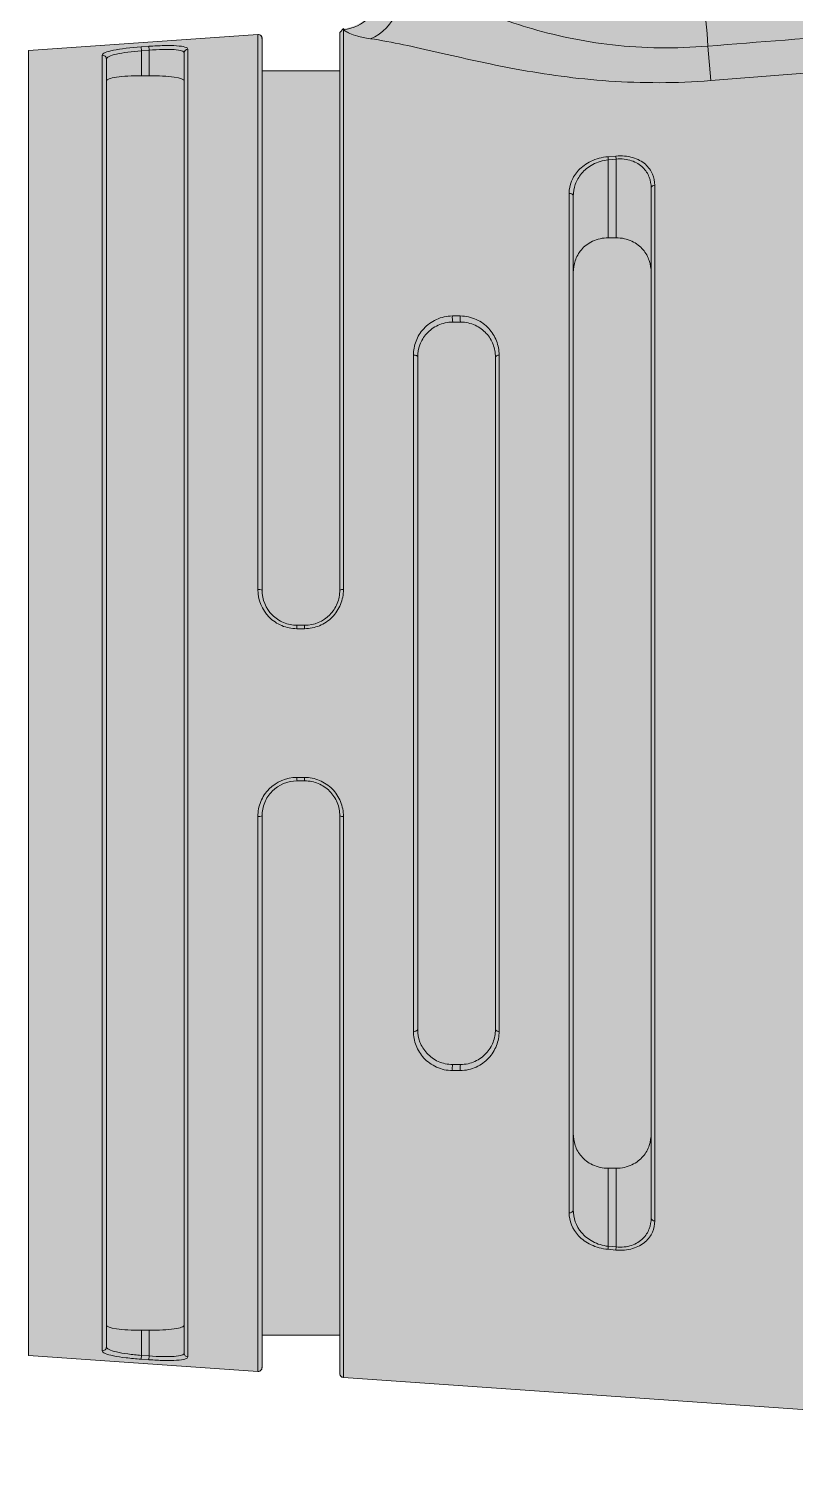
# Model space of a CAD drawing. Header units: millimetres. Extents: x 11482 to 13134, y 681 to 1782.
# Drawn here: x 12837.84 to 12842.23, y 1179.16 to 1187.33 of the extents above; entities that cross this region are included whole.
import ezdxf

# ---------------------------------------------------------------- set-up
doc = ezdxf.new("R2010")
doc.units = ezdxf.units.MM
doc.layers.add('di', color=7, linetype='Continuous')
doc.layers.add('xian', color=250, linetype='Continuous')

# ---------------------------------------------------------------- blocks, each defined once
blk = doc.blocks.new('1-2')
at = {"layer": 'di', "lineweight": 0, "true_color": 0xffffff}
h = blk.add_hatch(color=7, dxfattribs=at)
h.dxf.hatch_style = 1
h.paths.add_polyline_path([(2995.795, 1630.523), (2995.725, 1630.532), (2995.646, 1630.553), (2995.581, 1630.58), (2995.531, 1630.607), (2995.483, 1630.64), (2995.454, 1630.663), (2995.424, 1630.691), (2995.389, 1630.729), (2995.359, 1630.767), (2995.329, 1630.811), (2995.304, 1630.861), (2993.477, 1634.784), (2993.452, 1634.824), (2993.437, 1634.844), (2993.423, 1634.859), (2993.41, 1634.872), (2993.4, 1634.882), (2993.379, 1634.898), (2993.351, 1634.915), (2993.337, 1634.923), (2993.316, 1634.932), (2993.302, 1634.937), (2993.28, 1634.943), (2993.258, 1634.948), (2993.239, 1634.95), (2993.22, 1634.951), (2993.21, 1634.951), (2990.998, 1634.951), (2991.009, 1634.951), (2990.973, 1634.956), (2990.938, 1634.965), (2990.9, 1634.981), (2990.867, 1635), (2990.839, 1635.021), (2990.812, 1635.047), (2990.786, 1635.079), (2990.772, 1635.105), (2990.62, 1635.385), (2990.604, 1635.411), (2990.597, 1635.421), (2990.591, 1635.429), (2990.585, 1635.435), (2990.577, 1635.445), (2990.566, 1635.456), (2990.556, 1635.466), (2990.545, 1635.475), (2990.536, 1635.481), (2990.523, 1635.49), (2990.513, 1635.497), (2990.493, 1635.508), (2990.485, 1635.512), (2990.469, 1635.518), (2990.46, 1635.522), (2990.447, 1635.526), (2990.438, 1635.528), (2990.426, 1635.531), (2990.417, 1635.533), (2990.404, 1635.535), (2990.394, 1635.537), (2990.377, 1635.538), (2990.362, 1635.538), (2983.24, 1635.538), (2983.232, 1635.538), (2983.218, 1635.538), (2983.204, 1635.536), (2983.189, 1635.534), (2983.17, 1635.53), (2983.155, 1635.526), (2983.143, 1635.522), (2983.128, 1635.516), (2983.111, 1635.508), (2983.097, 1635.501), (2983.083, 1635.492), (2983.07, 1635.483), (2983.053, 1635.47), (2983.039, 1635.458), (2983.024, 1635.443), (2983.013, 1635.43), (2983.004, 1635.418), (2982.988, 1635.395), (2982.985, 1635.39), (2982.975, 1635.373), (2982.951, 1635.342), (2982.924, 1635.316), (2982.894, 1635.293), (2982.86, 1635.274), (2982.824, 1635.259), (2982.789, 1635.25), (2982.753, 1635.245), (2982.732, 1635.245), (2976.428, 1635.245), (2976.411, 1635.244), (2976.407, 1635.244), (2976.401, 1635.244), (2976.395, 1635.243), (2976.389, 1635.242), (2976.383, 1635.241), (2976.376, 1635.24), (2976.367, 1635.238), (2976.359, 1635.237), (2976.352, 1635.235), (2976.346, 1635.233), (2976.338, 1635.231), (2976.331, 1635.228), (2976.323, 1635.225), (2976.317, 1635.223), (2976.312, 1635.221), (2976.306, 1635.218), (2976.299, 1635.215), (2976.294, 1635.212), (2976.288, 1635.209), (2976.282, 1635.205), (2975.47, 1634.736), (2975.463, 1634.732), (2975.455, 1634.727), (2975.445, 1634.72), (2975.436, 1634.714), (2975.428, 1634.707), (2975.421, 1634.701), (2975.41, 1634.691), (2975.398, 1634.679), (2975.385, 1634.663), (2975.371, 1634.643), (2975.173, 1634.3), (2975.162, 1634.282), (2975.153, 1634.266), (2975.143, 1634.249), (2975.132, 1634.23), (2975.122, 1634.213), (2975.11, 1634.192), (2975.095, 1634.166), (2975.082, 1634.144), (2975.063, 1634.11), (2975.037, 1634.071), (2975.011, 1634.039), (2974.982, 1634.005), (2974.948, 1633.971), (2974.916, 1633.942), (2974.88, 1633.913), (2974.844, 1633.889), (2974.808, 1633.867), (2974.773, 1633.849), (2974.736, 1633.832), (2974.698, 1633.817), (2974.657, 1633.804), (2974.616, 1633.794), (2974.577, 1633.786), (2974.539, 1633.781), (2974.496, 1633.778), (2974.463, 1633.777), (2959.549, 1633.777), (2959.497, 1633.781), (2959.454, 1633.787), (2959.409, 1633.796), (2959.389, 1633.801), (2959.363, 1633.809), (2959.321, 1633.824), (2959.278, 1633.842), (2959.226, 1633.867), (2959.204, 1633.881), (2959.179, 1633.897), (2959.146, 1633.921), (2959.112, 1633.948), (2959.081, 1633.976), (2959.053, 1634.005), (2959.023, 1634.039), (2958.993, 1634.079), (2958.972, 1634.112), (2958.807, 1634.396), (2958.727, 1634.535), (2958.715, 1634.555), (2958.702, 1634.578), (2958.693, 1634.594), (2958.683, 1634.612), (2958.672, 1634.63), (2958.666, 1634.64), (2958.66, 1634.649), (2958.653, 1634.659), (2958.647, 1634.666), (2958.639, 1634.676), (2958.631, 1634.684), (2958.624, 1634.692), (2958.615, 1634.7), (2958.603, 1634.71), (2958.592, 1634.719), (2958.583, 1634.725), (2958.565, 1634.736), (2957.753, 1635.205), (2957.75, 1635.208), (2957.745, 1635.21), (2957.74, 1635.213), (2957.734, 1635.216), (2957.73, 1635.218), (2957.726, 1635.22), (2957.72, 1635.222), (2957.715, 1635.224), (2957.709, 1635.226), (2957.702, 1635.229), (2957.695, 1635.231), (2957.689, 1635.233), (2957.685, 1635.234), (2957.679, 1635.236), (2957.673, 1635.237), (2957.666, 1635.239), (2957.658, 1635.24), (2957.648, 1635.242), (2957.64, 1635.243), (2957.633, 1635.244), (2957.625, 1635.244), (2957.616, 1635.245), (2957.607, 1635.245), (2951.296, 1635.244), (2951.26, 1635.248), (2951.225, 1635.255), (2951.19, 1635.267), (2951.156, 1635.284), (2951.123, 1635.306), (2951.094, 1635.332), (2951.072, 1635.356), (2951.052, 1635.386), (2951.041, 1635.404), (2951.032, 1635.417), (2951.024, 1635.428), (2951.011, 1635.443), (2950.999, 1635.456), (2950.986, 1635.467), (2950.975, 1635.476), (2950.965, 1635.484), (2950.952, 1635.492), (2950.941, 1635.499), (2950.927, 1635.507), (2950.916, 1635.512), (2950.907, 1635.516), (2950.895, 1635.521), (2950.883, 1635.525), (2950.873, 1635.528), (2950.856, 1635.532), (2950.845, 1635.534), (2950.835, 1635.536), (2950.822, 1635.537), (2950.808, 1635.538), (2950.795, 1635.538), (2943.673, 1635.538), (2943.664, 1635.538), (2943.66, 1635.538), (2943.655, 1635.538), (2943.651, 1635.538), (2943.647, 1635.537), (2943.642, 1635.537), (2943.638, 1635.536), (2943.634, 1635.536), (2943.629, 1635.535), (2943.625, 1635.534), (2943.621, 1635.534), (2943.617, 1635.533), (2943.612, 1635.532), (2943.608, 1635.531), (2943.604, 1635.53), (2943.6, 1635.529), (2943.597, 1635.528), (2943.593, 1635.527), (2943.59, 1635.526), (2943.585, 1635.525), (2943.581, 1635.524), (2943.575, 1635.522), (2943.571, 1635.52), (2943.566, 1635.518), (2943.561, 1635.516), (2943.558, 1635.515), (2943.555, 1635.514), (2943.552, 1635.512), (2943.549, 1635.511), (2943.546, 1635.51), (2943.543, 1635.508), (2943.54, 1635.506), (2943.536, 1635.505), (2943.533, 1635.503), (2943.53, 1635.501), (2943.526, 1635.499), (2943.523, 1635.498), (2943.52, 1635.495), (2943.516, 1635.493), (2943.513, 1635.491), (2943.51, 1635.489), (2943.507, 1635.487), (2943.504, 1635.485), (2943.5, 1635.482), (2943.497, 1635.48), (2943.494, 1635.477), (2943.49, 1635.474), (2943.487, 1635.472), (2943.484, 1635.47), (2943.481, 1635.467), (2943.478, 1635.465), (2943.475, 1635.462), (2943.471, 1635.458), (2943.467, 1635.454), (2943.465, 1635.452), (2943.463, 1635.45), (2943.461, 1635.448), (2943.458, 1635.445), (2943.455, 1635.442), (2943.453, 1635.439), (2943.452, 1635.438), (2943.45, 1635.436), (2943.448, 1635.433), (2943.445, 1635.43), (2943.443, 1635.427), (2943.441, 1635.425), (2943.439, 1635.422), (2943.437, 1635.419), (2943.435, 1635.416), (2943.433, 1635.414), (2943.431, 1635.412), (2943.43, 1635.409), (2943.428, 1635.406), (2943.427, 1635.404), (2943.425, 1635.402), (2943.424, 1635.401), (2943.423, 1635.399), (2943.422, 1635.397), (2943.421, 1635.396), (2943.42, 1635.394), (2943.419, 1635.392), (2943.418, 1635.39), (2943.417, 1635.388), (2943.416, 1635.386), (2943.415, 1635.385), (2943.253, 1635.086), (2943.226, 1635.05), (2943.199, 1635.023), (2943.163, 1634.996), (2943.143, 1634.986), (2943.124, 1634.976), (2943.091, 1634.964), (2943.058, 1634.956), (2943.024, 1634.951), (2943.006, 1634.951), (2940.825, 1634.951), (2940.805, 1634.951), (2940.798, 1634.95), (2940.791, 1634.949), (2940.784, 1634.949), (2940.778, 1634.948), (2940.77, 1634.946), (2940.76, 1634.944), (2940.751, 1634.942), (2940.744, 1634.94), (2940.736, 1634.937), (2940.725, 1634.934), (2940.715, 1634.93), (2940.706, 1634.926), (2940.699, 1634.923), (2940.692, 1634.919), (2940.683, 1634.915), (2940.677, 1634.911), (2940.668, 1634.906), (2940.66, 1634.9), (2940.652, 1634.895), (2940.644, 1634.889), (2940.638, 1634.884), (2940.632, 1634.879), (2940.627, 1634.874), (2940.621, 1634.869), (2940.616, 1634.864), (2940.61, 1634.858), (2940.604, 1634.851), (2940.599, 1634.845), (2940.595, 1634.839), (2940.589, 1634.832), (2940.584, 1634.824), (2940.579, 1634.817), (2940.571, 1634.805), (2940.566, 1634.794), (2940.56, 1634.782), (2938.746, 1630.893), (2938.736, 1630.871), (2938.722, 1630.841), (2938.7, 1630.802), (2938.677, 1630.768), (2938.652, 1630.736), (2938.625, 1630.705), (2938.597, 1630.677), (2938.569, 1630.653), (2938.537, 1630.629), (2938.502, 1630.606), (2938.467, 1630.586), (2938.428, 1630.569), (2938.39, 1630.554), (2938.354, 1630.543), (2938.315, 1630.533), (2938.278, 1630.527), (2938.248, 1630.524), (2928.965, 1629.875), (2928.964, 1629.875), (2928.961, 1629.874), (2928.957, 1629.873), (2928.953, 1629.872), (2928.95, 1629.87), (2928.947, 1629.869), (2928.943, 1629.867), (2928.94, 1629.865), (2928.937, 1629.863), (2928.935, 1629.861), (2928.933, 1629.859), (2928.93, 1629.857), (2928.927, 1629.853), (2928.925, 1629.851), (2928.923, 1629.848), (2928.922, 1629.845), (2928.92, 1629.842), (2928.918, 1629.836), (2928.917, 1629.833), (2928.916, 1629.83), (2928.915, 1629.826), (2928.915, 1629.822), (2928.914, 1629.817), (2928.914, 1629.236), (2927.742, 1629.236), (2927.742, 1629.729), (2927.742, 1629.73), (2927.742, 1629.732), (2927.741, 1629.734), (2927.741, 1629.737), (2927.741, 1629.739), (2927.74, 1629.741), (2927.74, 1629.743), (2927.739, 1629.744), (2927.739, 1629.745), (2927.738, 1629.747), (2927.737, 1629.749), (2927.737, 1629.751), (2927.735, 1629.754), (2927.734, 1629.755), (2927.734, 1629.757), (2927.733, 1629.758), (2927.732, 1629.76), (2927.73, 1629.762), (2927.729, 1629.764), (2927.727, 1629.765), (2927.726, 1629.766), (2927.725, 1629.768), (2927.724, 1629.769), (2927.722, 1629.77), (2927.721, 1629.771), (2927.72, 1629.772), (2927.719, 1629.773), (2927.717, 1629.775), (2927.715, 1629.775), (2927.714, 1629.777), (2927.712, 1629.777), (2927.711, 1629.778), (2927.71, 1629.779), (2927.708, 1629.78), (2927.707, 1629.78), (2927.706, 1629.78), (2927.705, 1629.781), (2927.703, 1629.782), (2927.702, 1629.782), (2927.7, 1629.783), (2927.698, 1629.783), (2927.696, 1629.784), (2927.694, 1629.784), (2927.692, 1629.784), (2927.69, 1629.785), (2927.688, 1629.785), (2927.685, 1629.785), (2927.683, 1629.785), (2927.679, 1629.785), (2924.225, 1629.543), (2924.225, 1609.877), (2927.679, 1609.635), (2927.688, 1609.635), (2927.695, 1609.636), (2927.7, 1609.638), (2927.707, 1609.64), (2927.714, 1609.644), (2927.719, 1609.647), (2927.725, 1609.652), (2927.729, 1609.657), (2927.733, 1609.662), (2927.736, 1609.667), (2927.739, 1609.674), (2927.74, 1609.68), (2927.742, 1609.688), (2927.742, 1609.694), (2927.742, 1610.184), (2928.914, 1610.184), (2928.914, 1609.604), (2928.968, 1609.546), (2929.034, 1609.535), (2929.066, 1609.528), (2929.126, 1609.509), (2929.186, 1609.482), (2929.249, 1609.443), (2929.301, 1609.403), (2929.35, 1609.354), (2929.379, 1609.319), (2929.407, 1609.28), (2929.436, 1609.228), (2929.458, 1609.181), (2929.473, 1609.138), (2929.484, 1609.099), (2929.492, 1609.059), (2929.498, 1609.015), (2929.503, 1608.997), (2929.83, 1608.294), (2928.768, 1607.799), (2928.505, 1608.362), (2928.423, 1608.388), (2925.402, 1606.674), (2929.31, 1598.294), (2932.453, 1599.755), (2932.459, 1599.758), (2932.462, 1599.76), (2932.465, 1599.762), (2932.468, 1599.765), (2932.471, 1599.767), (2932.474, 1599.771), (2932.477, 1599.775), (2932.479, 1599.777), (2932.48, 1599.78), (2932.482, 1599.784), (2932.484, 1599.787), (2932.485, 1599.79), (2932.486, 1599.794), (2932.486, 1599.797), (2932.487, 1599.801), (2932.487, 1599.804), (2932.488, 1599.808), (2932.487, 1599.813), (2932.487, 1599.816), (2932.487, 1599.819), (2932.486, 1599.823), (2932.485, 1599.826), (2932.484, 1599.828), (2932.483, 1599.831), (2932.482, 1599.833), (2932.335, 1600.148), (2933.398, 1600.644), (2933.51, 1600.402), (2933.521, 1600.379), (2933.534, 1600.352), (2933.542, 1600.334), (2933.558, 1600.3), (2933.558, 1600.299), (2933.56, 1600.297), (2933.563, 1600.292), (2933.567, 1600.287), (2933.573, 1600.28), (2933.578, 1600.277), (2933.583, 1600.273), (2933.589, 1600.271), (2933.595, 1600.269), (2933.601, 1600.267), (2933.606, 1600.267), (2933.613, 1600.267), (2933.617, 1600.267), (2933.621, 1600.268), (2933.625, 1600.268), (2933.629, 1600.269), (2933.634, 1600.271), (2933.848, 1600.362), (2934.525, 1600.642), (2935.19, 1600.906), (2935.851, 1601.155), (2936.686, 1601.446), (2937.481, 1601.695), (2938.08, 1601.859), (2938.818, 1602.028), (2938.939, 1602.052), (2939.054, 1602.073), (2939.186, 1602.096), (2939.364, 1602.124), (2939.512, 1602.144), (2939.65, 1602.162), (2939.776, 1602.176), (2939.898, 1602.187), (2940.025, 1602.197), (2940.108, 1602.202), (2940.201, 1602.207), (2940.232, 1602.207), (2940.268, 1602.208), (2940.302, 1602.202), (2940.335, 1602.197), (2940.376, 1602.188), (2940.409, 1602.178), (2940.444, 1602.165), (2940.5, 1602.14), (2940.55, 1602.11), (2940.583, 1602.086), (2940.619, 1602.056), (2940.647, 1602.029), (2940.684, 1601.988), (2940.757, 1601.869), (2940.833, 1601.706), (2940.841, 1601.691), (2940.848, 1601.678), (2940.858, 1601.663), (2940.865, 1601.653), (2940.876, 1601.64), (2940.883, 1601.632), (2940.895, 1601.62), (2940.906, 1601.609), (2940.917, 1601.6), (2940.927, 1601.593), (2940.937, 1601.586), (2940.954, 1601.575), (2940.967, 1601.569), (2940.979, 1601.563), (2940.991, 1601.558), (2941.005, 1601.553), (2941.016, 1601.549), (2941.036, 1601.544), (2941.049, 1601.541), (2941.07, 1601.538), (2941.1, 1601.539), (2946.987, 1601.539), (2947.021, 1601.539), (2947.044, 1601.543), (2947.067, 1601.548), (2947.093, 1601.557), (2947.116, 1601.567), (2947.135, 1601.577), (2947.159, 1601.593), (2947.177, 1601.607), (2947.199, 1601.628), (2947.217, 1601.649), (2947.229, 1601.665), (2947.239, 1601.681), (2947.25, 1601.701), (2947.257, 1601.716), (2947.353, 1601.946), (2947.379, 1601.993), (2947.408, 1602.031), (2947.447, 1602.066), (2947.492, 1602.094), (2947.536, 1602.112), (2947.58, 1602.121), (2947.623, 1602.124), (2948.888, 1602.124), (2948.945, 1602.12), (2948.99, 1602.106), (2949.042, 1602.08), (2949.081, 1602.052), (2949.117, 1602.014), (2949.136, 1601.988), (2949.334, 1601.674), (2949.353, 1601.647), (2949.368, 1601.629), (2949.387, 1601.611), (2949.405, 1601.597), (2949.433, 1601.578), (2949.456, 1601.563), (2949.501, 1601.548), (2949.524, 1601.543), (2949.548, 1601.539), (2949.582, 1601.537), (2958.394, 1601.539), (2958.423, 1601.543), (2958.461, 1601.554), (2958.484, 1601.563), (2958.507, 1601.575), (2958.52, 1601.582), (2958.82, 1601.774), (2958.833, 1601.785), (2958.853, 1601.804), (2958.869, 1601.824), (2958.884, 1601.844), (2958.896, 1601.864), (2958.904, 1601.879), (2959.338, 1602.796), (2959.368, 1602.854), (2959.391, 1602.892), (2959.416, 1602.929), (2959.444, 1602.966), (2959.475, 1603.003), (2959.51, 1603.041), (2959.545, 1603.073), (2959.582, 1603.105), (2959.625, 1603.138), (2959.667, 1603.165), (2959.705, 1603.188), (2959.748, 1603.21), (2959.798, 1603.233), (2959.848, 1603.251), (2959.901, 1603.267), (2959.955, 1603.28), (2960, 1603.288), (2960.058, 1603.296), (2960.132, 1603.298), (2973.909, 1603.298), (2973.97, 1603.295), (2974.031, 1603.288), (2974.094, 1603.275), (2974.128, 1603.266), (2974.162, 1603.256), (2974.209, 1603.24), (2974.258, 1603.219), (2974.302, 1603.197), (2974.348, 1603.171), (2974.399, 1603.137), (2974.435, 1603.11), (2974.466, 1603.085), (2974.494, 1603.06), (2974.521, 1603.034), (2974.545, 1603.008), (2974.574, 1602.974), (2974.597, 1602.944), (2974.628, 1602.901), (2974.656, 1602.854), (2974.686, 1602.796), (2975.12, 1601.879), (2975.128, 1601.863), (2975.144, 1601.838), (2975.158, 1601.82), (2975.174, 1601.801), (2975.196, 1601.781), (2975.212, 1601.768), (2975.229, 1601.757), (2975.52, 1601.573), (2975.541, 1601.563), (2975.563, 1601.554), (2975.579, 1601.549), (2975.6, 1601.543), (2975.627, 1601.539), (2975.644, 1601.538), (2975.661, 1601.537), (2984.441, 1601.537), (2984.465, 1601.538), (2984.474, 1601.539), (2984.487, 1601.541), (2984.494, 1601.542), (2984.502, 1601.543), (2984.508, 1601.545), (2984.515, 1601.546), (2984.522, 1601.549), (2984.531, 1601.551), (2984.542, 1601.555), (2984.549, 1601.557), (2984.556, 1601.56), (2984.564, 1601.564), (2984.581, 1601.573), (2984.593, 1601.579), (2984.604, 1601.587), (2984.618, 1601.596), (2984.631, 1601.606), (2984.639, 1601.613), (2984.646, 1601.62), (2984.655, 1601.629), (2984.664, 1601.64), (2984.674, 1601.652), (2984.689, 1601.674), (2984.887, 1601.988), (2984.922, 1602.033), (2984.954, 1602.063), (2984.99, 1602.086), (2985.022, 1602.102), (2985.058, 1602.115), (2985.098, 1602.122), (2985.134, 1602.124), (2986.413, 1602.127), (2986.442, 1602.123), (2986.467, 1602.119), (2986.511, 1602.108), (2986.553, 1602.089), (2986.592, 1602.063), (2986.63, 1602.028), (2986.656, 1601.993), (2986.676, 1601.958), (2986.778, 1601.716), (2986.798, 1601.677), (2986.822, 1601.644), (2986.851, 1601.613), (2986.875, 1601.594), (2986.908, 1601.573), (2986.93, 1601.562), (2986.963, 1601.55), (2986.994, 1601.542), (2987.025, 1601.538), (2987.048, 1601.537), (2992.936, 1601.537), (2992.959, 1601.538), (2992.97, 1601.539), (2992.983, 1601.541), (2992.998, 1601.544), (2993.013, 1601.547), (2993.028, 1601.552), (2993.04, 1601.556), (2993.058, 1601.563), (2993.07, 1601.569), (2993.082, 1601.576), (2993.093, 1601.583), (2993.103, 1601.589), (2993.113, 1601.597), (2993.122, 1601.603), (2993.128, 1601.608), (2993.138, 1601.618), (2993.143, 1601.622), (2993.15, 1601.63), (2993.156, 1601.637), (2993.161, 1601.643), (2993.167, 1601.65), (2993.177, 1601.663), (2993.183, 1601.672), (2993.188, 1601.681), (2993.194, 1601.69), (2993.198, 1601.699), (2993.202, 1601.706), (2993.263, 1601.838), (2993.284, 1601.883), (2993.305, 1601.921), (2993.325, 1601.951), (2993.355, 1601.992), (2993.368, 1602.003), (2993.386, 1602.028), (2993.417, 1602.058), (2993.447, 1602.083), (2993.476, 1602.104), (2993.505, 1602.123), (2993.535, 1602.139), (2993.576, 1602.159), (2993.622, 1602.177), (2993.669, 1602.191), (2993.711, 1602.199), (2993.749, 1602.204), (2993.786, 1602.207), (2993.822, 1602.208), (2993.923, 1602.203), (2994.29, 1602.172), (2994.636, 1602.129), (2994.996, 1602.07), (2995.525, 1601.963), (2996.112, 1601.818), (2996.74, 1601.639), (2997.484, 1601.401), (2998.588, 1601.005), (2999.207, 1600.764), (3000.423, 1600.267), (3000.428, 1600.267), (3000.441, 1600.269), (3000.453, 1600.274), (3000.462, 1600.28), (3000.469, 1600.287), (3000.474, 1600.294), (3000.477, 1600.3), (3000.637, 1600.644), (3001.7, 1600.148), (3001.548, 1599.823), (3001.548, 1599.803), (3001.55, 1599.79), (3001.557, 1599.776), (3001.563, 1599.769), (3001.581, 1599.755), (3004.725, 1598.294), (3008.633, 1606.674), (3005.612, 1608.388), (3005.53, 1608.362), (3005.267, 1607.799), (3004.205, 1608.294), (3004.518, 1608.966), (3004.537, 1609.015), (3004.543, 1609.059), (3004.552, 1609.1), (3004.564, 1609.144), (3004.581, 1609.189), (3004.6, 1609.23), (3004.626, 1609.276), (3004.65, 1609.31), (3004.68, 1609.348), (3004.716, 1609.386), (3004.757, 1609.421), (3004.797, 1609.45), (3004.842, 1609.477), (3004.882, 1609.497), (3004.933, 1609.517), (3004.982, 1609.531), (3005.029, 1609.541), (3005.068, 1609.545), (3005.121, 1609.604), (3005.121, 1610.184), (3006.293, 1610.184), (3006.293, 1609.687), (3006.294, 1609.682), (3006.298, 1609.67), (3006.303, 1609.661), (3006.312, 1609.651), (3006.328, 1609.64), (3006.356, 1609.635), (3009.81, 1609.877), (3009.81, 1629.543), (3006.356, 1629.784), (3006.342, 1629.784), (3006.325, 1629.779), (3006.314, 1629.771), (3006.304, 1629.761), (3006.297, 1629.748), (3006.294, 1629.737), (3006.293, 1629.726), (3006.293, 1629.236), (3005.121, 1629.236), (3005.12, 1629.824), (3005.119, 1629.829), (3005.117, 1629.838), (3005.114, 1629.844), (3005.109, 1629.851), (3005.101, 1629.86), (3005.09, 1629.868), (3005.08, 1629.872), (3005.066, 1629.875)])
at = {"layer": 'di', "color": 18, "lineweight": 0, "true_color": 0x000000}
for p, q in [((2995.795, 1630.523), (3005.066, 1629.875)), ((3005.066, 1629.875), (3005.08, 1629.872)), ((3005.08, 1629.872), (3005.09, 1629.868)), ((3005.09, 1629.868), (3005.101, 1629.86)), ((3005.101, 1629.86), (3005.109, 1629.851)), ((3005.109, 1629.851), (3005.114, 1629.844)), ((3005.114, 1629.844), (3005.117, 1629.838)), ((3005.117, 1629.838), (3005.119, 1629.829)), ((3005.119, 1629.829), (3005.12, 1629.824)), ((3005.12, 1629.824), (3005.121, 1629.236)), ((3006.293, 1629.726), (3006.294, 1629.737)), ((3006.293, 1629.236), (3006.293, 1629.726)), ((3006.294, 1629.737), (3006.297, 1629.748)), ((3006.297, 1629.748), (3006.304, 1629.761)), ((3006.304, 1629.761), (3006.314, 1629.771)), ((3006.314, 1629.771), (3006.325, 1629.779)), ((3006.325, 1629.779), (3006.342, 1629.784)), ((3006.342, 1629.784), (3006.356, 1629.784)), ((3006.356, 1629.784), (3009.81, 1629.543)), ((3009.81, 1629.543), (3009.81, 1609.877)), ((3005.121, 1629.236), (3006.293, 1629.236)), ((3006.293, 1610.184), (3005.121, 1610.184)), ((3005.121, 1610.184), (3005.121, 1609.604)), ((3006.293, 1609.687), (3006.293, 1610.184)), ((3009.81, 1609.877), (3006.356, 1609.635)), ((3006.294, 1609.682), (3006.293, 1609.687)), ((3006.298, 1609.67), (3006.294, 1609.682)), ((3006.303, 1609.661), (3006.298, 1609.67)), ((3006.312, 1609.651), (3006.303, 1609.661)), ((3006.328, 1609.64), (3006.312, 1609.651)), ((3006.356, 1609.635), (3006.328, 1609.64)), ((3005.121, 1609.604), (3005.068, 1609.545))]:
    blk.add_line(p, q, dxfattribs=at)
at = {"layer": 'xian', "color": 18, "lineweight": 0, "true_color": 0x000000}
for p, q in [((3005.066, 1629.875), (2995.795, 1630.523)), ((3005.066, 1621.42), (3005.066, 1629.875)), ((3005.121, 1629.817), (3005.121, 1621.41)), ((3006.293, 1621.41), (3006.293, 1629.726)), ((3009.81, 1629.543), (3006.356, 1629.785)), ((3006.356, 1629.785), (3006.356, 1621.42)), ((3007.411, 1609.856), (3007.411, 1629.564)), ((3007.465, 1629.506), (3007.465, 1609.914)), ((3007.993, 1629.549), (3007.997, 1629.607)), ((3007.993, 1629.549), (3007.993, 1629.163)), ((3008.11, 1629.541), (3007.993, 1629.549)), ((3007.997, 1629.607), (3008.114, 1629.599)), ((3008.114, 1629.599), (3008.11, 1629.541)), ((3008.11, 1629.163), (3008.11, 1629.541)), ((3008.638, 1610.006), (3008.638, 1629.415)), ((3008.701, 1629.472), (3008.701, 1609.948)), ((3009.81, 1629.543), (3009.81, 1609.877)), ((3006.293, 1629.236), (3005.121, 1629.236)), ((3007.993, 1629.163), (3008.11, 1629.163)), ((3000.959, 1627.907), (3000.963, 1627.954)), ((3000.959, 1627.907), (3000.959, 1626.722)), ((3001.076, 1627.897), (3000.959, 1627.907)), ((3000.963, 1627.954), (3001.08, 1627.943)), ((3001.08, 1627.943), (3001.076, 1627.897)), ((3001.076, 1626.722), (3001.076, 1627.897)), ((3000.376, 1611.907), (3000.376, 1627.513)), ((3000.431, 1627.47), (3000.431, 1611.95)), ((3001.603, 1612.072), (3001.603, 1627.348)), ((3001.666, 1627.391), (3001.666, 1612.029)), ((3000.959, 1626.722), (3001.076, 1626.722)), ((3003.421, 1625.158), (3003.303, 1625.158)), ((3003.307, 1625.248), (3003.425, 1625.248)), ((3002.721, 1614.467), (3002.721, 1624.659)), ((3002.732, 1624.658), (3002.721, 1624.659)), ((3002.742, 1624.656), (3002.732, 1624.658)), ((3002.752, 1624.653), (3002.742, 1624.656)), ((3002.76, 1624.65), (3002.752, 1624.653)), ((3002.767, 1624.646), (3002.76, 1624.65)), ((3002.772, 1624.641), (3002.767, 1624.646)), ((3002.775, 1624.636), (3002.772, 1624.641)), ((3002.776, 1624.631), (3002.775, 1624.636)), ((3002.776, 1624.631), (3002.776, 1614.497)), ((3003.949, 1624.636), (3003.948, 1624.631)), ((3003.948, 1614.497), (3003.948, 1624.631)), ((3003.953, 1624.642), (3003.949, 1624.636)), ((3003.959, 1624.647), (3003.953, 1624.642)), ((3003.967, 1624.651), (3003.959, 1624.647)), ((3003.976, 1624.655), (3003.967, 1624.651)), ((3003.987, 1624.657), (3003.976, 1624.655)), ((3003.999, 1624.659), (3003.987, 1624.657)), ((3004.011, 1624.659), (3003.999, 1624.659)), ((3004.011, 1624.659), (3004.011, 1614.467)), ((3005.648, 1620.883), (3005.765, 1620.883)), ((3005.769, 1620.83), (3005.652, 1620.83)), ((3005.765, 1618.538), (3005.648, 1618.538)), ((3005.652, 1618.59), (3005.769, 1618.59)), ((3005.066, 1609.561), (3005.066, 1618)), ((3005.121, 1618.01), (3005.121, 1609.604)), ((3006.293, 1609.694), (3006.293, 1618.01)), ((3006.356, 1618), (3006.356, 1609.635)), ((3002.732, 1614.468), (3002.721, 1614.467)), ((3002.742, 1614.47), (3002.732, 1614.468)), ((3002.752, 1614.473), (3002.742, 1614.47)), ((3002.76, 1614.476), (3002.752, 1614.473)), ((3002.767, 1614.481), (3002.76, 1614.476)), ((3002.772, 1614.486), (3002.767, 1614.481)), ((3002.775, 1614.491), (3002.772, 1614.486)), ((3002.776, 1614.497), (3002.775, 1614.491)), ((3003.949, 1614.49), (3003.948, 1614.497)), ((3003.953, 1614.485), (3003.949, 1614.49)), ((3003.959, 1614.479), (3003.953, 1614.485)), ((3003.967, 1614.475), (3003.959, 1614.479)), ((3003.976, 1614.471), (3003.967, 1614.475)), ((3003.987, 1614.468), (3003.976, 1614.471)), ((3003.999, 1614.467), (3003.987, 1614.468)), ((3004.011, 1614.467), (3003.999, 1614.467)), ((3003.303, 1613.969), (3003.421, 1613.969)), ((3003.425, 1613.877), (3003.307, 1613.877)), ((3001.076, 1612.699), (3000.959, 1612.699)), ((3000.959, 1612.699), (3000.959, 1611.513)), ((3001.076, 1611.523), (3001.076, 1612.699)), ((3000.959, 1611.513), (3001.076, 1611.523)), ((3000.959, 1611.513), (3000.963, 1611.467)), ((3001.08, 1611.477), (3000.963, 1611.467)), ((3001.08, 1611.477), (3001.076, 1611.523)), ((2998.376, 1610.24), (2999.533, 1610.33)), ((2999.574, 1609.81), (2999.533, 1610.33)), ((3008.11, 1610.257), (3007.993, 1610.257)), ((3007.993, 1610.257), (3007.993, 1609.871)), ((3008.11, 1609.88), (3008.11, 1610.257)), ((2997.207, 1610.149), (2998.376, 1610.24)), ((3005.121, 1610.184), (3006.293, 1610.184)), ((3006.356, 1609.635), (3009.81, 1609.877)), ((3007.993, 1609.871), (3008.11, 1609.88)), ((3007.993, 1609.871), (3007.997, 1609.813)), ((3008.114, 1609.822), (3007.997, 1609.813)), ((3008.114, 1609.822), (3008.11, 1609.88))]:
    blk.add_line(p, q, dxfattribs=at)
for centre, radius, start, end in [((3005.062, 1629.817), 0.0586, 0, 86), ((3006.352, 1629.726), 0.0586, 86, 180), ((3007.407, 1629.506), 0.0581, 0.3887, 86.4596), ((3008.696, 1629.414), 0.0583, 85.6133, 179.5234), ((3000.38, 1627.462), 0.0516, 8.9047, 93.9508), ((3001.656, 1627.338), 0.0539, 79.6494, 169.4506), ((3003.005, 1625.217), 0.305, 348.885, 5.9179), ((3003.122, 1625.217), 0.305, 348.883, 5.9213), ((3005.079, 1621.333), 0.0875, 61.3176, 98.2322), ((3006.34, 1621.318), 0.103, 81.0287, 116.9583), ((3005.471, 1620.842), 0.182, 356.2094, 12.7576), ((3005.588, 1620.842), 0.182, 356.2094, 12.7585), ((3005.471, 1618.578), 0.182, 347.2424, 3.7906), ((3005.588, 1618.578), 0.182, 347.2415, 3.7906), ((3005.079, 1618.087), 0.0875, 261.7678, 298.6824), ((3006.34, 1618.102), 0.103, 243.0417, 278.9713), ((3003.006, 1613.91), 0.303, 353.8421, 11.2603), ((3003.123, 1613.91), 0.303, 353.838, 11.2629), ((3001.656, 1612.082), 0.0539, 190.5494, 280.3506), ((3000.38, 1611.958), 0.0516, 266.0492, 351.0953), ((3007.407, 1609.914), 0.0581, 273.5404, 359.6113), ((3008.696, 1610.006), 0.0583, 180.4766, 274.3867), ((3005.546, 1610.11), 5.979, 182.8809, 240.4287), ((3004.898, 1609.084), 0.659, 111.088, 214.0412), ((3006.352, 1609.694), 0.0586, 180, 274), ((3005.109, 1608.975), 0.587, 94.1911, 178.9523)]:
    blk.add_arc(centre, radius, start, end, dxfattribs=at)
for points, knots in [([(3007.411, 1629.564), (3007.411, 1629.577), (3007.426, 1629.588), (3007.484, 1629.606), (3007.527, 1629.612), (3007.635, 1629.618), (3007.7, 1629.619), (3007.842, 1629.616), (3007.919, 1629.612), (3007.997, 1629.607)], [0, 0, 0, 0, 0.25, 0.25, 0.5, 0.5, 0.75, 0.75, 1, 1, 1, 1]), ([(3007.993, 1629.549), (3007.853, 1629.56), (3007.716, 1629.564), (3007.57, 1629.554), (3007.531, 1629.548), (3007.479, 1629.531), (3007.465, 1629.519), (3007.465, 1629.506)], [0, 0, 0, 0, 0.5, 0.5, 0.75, 0.75, 1, 1, 1, 1]), ([(3008.638, 1629.415), (3008.638, 1629.442), (3008.581, 1629.468), (3008.436, 1629.501), (3008.377, 1629.511), (3008.249, 1629.528), (3008.181, 1629.535), (3008.11, 1629.541)], [0, 0, 0, 0, 0.5, 0.5, 0.75, 0.75, 1, 1, 1, 1]), ([(3008.114, 1629.599), (3008.193, 1629.593), (3008.269, 1629.586), (3008.412, 1629.569), (3008.477, 1629.559), (3008.638, 1629.526), (3008.701, 1629.499), (3008.701, 1629.472)], [0, 0, 0, 0, 0.25, 0.25, 0.5, 0.5, 1, 1, 1, 1]), ([(3007.465, 1629.083), (3007.465, 1629.095), (3007.479, 1629.107), (3007.531, 1629.127), (3007.57, 1629.136), (3007.716, 1629.157), (3007.853, 1629.163), (3007.993, 1629.163)], [0, 0, 0, 0, 0.25, 0.25, 0.5, 0.5, 1, 1, 1, 1]), ([(3008.11, 1629.163), (3008.18, 1629.163), (3008.249, 1629.162), (3008.377, 1629.155), (3008.436, 1629.15), (3008.582, 1629.129), (3008.638, 1629.108), (3008.638, 1629.083)], [0, 0, 0, 0, 0.25, 0.25, 0.5, 0.5, 1, 1, 1, 1]), ([(3000.376, 1627.513), (3000.376, 1627.572), (3000.387, 1627.629), (3000.433, 1627.737), (3000.468, 1627.787), (3000.544, 1627.852), (3000.572, 1627.871), (3000.636, 1627.905), (3000.672, 1627.92), (3000.786, 1627.953), (3000.874, 1627.961), (3000.963, 1627.954)], [0, 0, 0, 0, 0.25, 0.25, 0.5, 0.5, 0.625, 0.625, 0.75, 0.75, 1, 1, 1, 1]), ([(3000.959, 1627.907), (3000.877, 1627.915), (3000.796, 1627.907), (3000.657, 1627.861), (3000.599, 1627.824), (3000.511, 1627.738), (3000.48, 1627.688), (3000.44, 1627.583), (3000.431, 1627.527), (3000.431, 1627.47)], [0, 0, 0, 0, 0.25, 0.25, 0.5, 0.5, 0.75, 0.75, 1, 1, 1, 1]), ([(3001.603, 1627.348), (3001.603, 1627.469), (3001.565, 1627.589), (3001.434, 1627.743), (3001.378, 1627.79), (3001.241, 1627.863), (3001.161, 1627.889), (3001.076, 1627.897)], [0, 0, 0, 0, 0.5, 0.5, 0.75, 0.75, 1, 1, 1, 1]), ([(3001.08, 1627.943), (3001.172, 1627.935), (3001.26, 1627.91), (3001.373, 1627.856), (3001.408, 1627.835), (3001.47, 1627.79), (3001.498, 1627.766), (3001.621, 1627.637), (3001.666, 1627.515), (3001.666, 1627.391)], [0, 0, 0, 0, 0.25, 0.25, 0.375, 0.375, 0.5, 0.5, 1, 1, 1, 1]), ([(3000.431, 1626.197), (3000.431, 1626.259), (3000.44, 1626.319), (3000.479, 1626.435), (3000.51, 1626.491), (3000.595, 1626.591), (3000.651, 1626.636), (3000.791, 1626.702), (3000.873, 1626.722), (3000.959, 1626.722)], [0, 0, 0, 0, 0.25, 0.25, 0.5, 0.5, 0.75, 0.75, 1, 1, 1, 1]), ([(3001.076, 1626.722), (3001.161, 1626.722), (3001.243, 1626.702), (3001.382, 1626.637), (3001.438, 1626.592), (3001.525, 1626.491), (3001.555, 1626.436), (3001.594, 1626.319), (3001.603, 1626.259), (3001.603, 1626.197)], [0, 0, 0, 0, 0.25, 0.25, 0.5, 0.5, 0.75, 0.75, 1, 1, 1, 1]), ([(3002.721, 1624.659), (3002.721, 1624.733), (3002.735, 1624.805), (3002.788, 1624.942), (3002.828, 1625.006), (3002.93, 1625.116), (3002.993, 1625.163), (3003.141, 1625.23), (3003.222, 1625.248), (3003.307, 1625.248)], [0, 0, 0, 0, 0.25, 0.25, 0.5, 0.5, 0.75, 0.75, 1, 1, 1, 1]), ([(3003.303, 1625.158), (3003.225, 1625.158), (3003.151, 1625.141), (3003.018, 1625.08), (3002.962, 1625.038), (3002.87, 1624.939), (3002.835, 1624.882), (3002.788, 1624.761), (3002.776, 1624.697), (3002.776, 1624.631)], [0, 0, 0, 0, 0.25, 0.25, 0.5, 0.5, 0.75, 0.75, 1, 1, 1, 1]), ([(3003.948, 1624.631), (3003.948, 1624.695), (3003.937, 1624.758), (3003.89, 1624.88), (3003.855, 1624.937), (3003.762, 1625.038), (3003.704, 1625.082), (3003.571, 1625.142), (3003.496, 1625.158), (3003.421, 1625.158)], [0, 0, 0, 0, 0.25, 0.25, 0.5, 0.5, 0.75, 0.75, 1, 1, 1, 1]), ([(3003.425, 1625.248), (3003.466, 1625.248), (3003.507, 1625.244), (3003.587, 1625.227), (3003.626, 1625.214), (3003.737, 1625.164), (3003.802, 1625.117), (3003.906, 1625.004), (3003.945, 1624.939), (3003.998, 1624.803), (3004.011, 1624.731), (3004.011, 1624.659)], [0, 0, 0, 0, 0.125, 0.125, 0.25, 0.25, 0.5, 0.5, 0.75, 0.75, 1, 1, 1, 1]), ([(3005.652, 1620.83), (3005.575, 1620.83), (3005.498, 1620.846), (3005.356, 1620.906), (3005.29, 1620.95), (3005.182, 1621.059), (3005.139, 1621.125), (3005.081, 1621.266), (3005.066, 1621.343), (3005.066, 1621.42)], [0, 0, 0, 0, 0.25, 0.25, 0.5, 0.5, 0.75, 0.75, 1, 1, 1, 1]), ([(3005.121, 1621.41), (3005.121, 1621.341), (3005.134, 1621.273), (3005.186, 1621.146), (3005.226, 1621.087), (3005.323, 1620.989), (3005.382, 1620.95), (3005.51, 1620.896), (3005.578, 1620.883), (3005.648, 1620.883)], [0, 0, 0, 0, 0.25, 0.25, 0.5, 0.5, 0.75, 0.75, 1, 1, 1, 1]), ([(3005.765, 1620.883), (3005.906, 1620.883), (3006.043, 1620.941), (3006.188, 1621.087), (3006.227, 1621.146), (3006.279, 1621.273), (3006.293, 1621.341), (3006.293, 1621.41)], [0, 0, 0, 0, 0.5, 0.5, 0.75, 0.75, 1, 1, 1, 1]), ([(3006.356, 1621.42), (3006.356, 1621.343), (3006.341, 1621.267), (3006.283, 1621.125), (3006.24, 1621.06), (3006.078, 1620.896), (3005.926, 1620.83), (3005.769, 1620.83)], [0, 0, 0, 0, 0.25, 0.25, 0.5, 0.5, 1, 1, 1, 1]), ([(3005.066, 1618), (3005.066, 1618.077), (3005.081, 1618.153), (3005.139, 1618.295), (3005.182, 1618.361), (3005.29, 1618.47), (3005.356, 1618.515), (3005.497, 1618.574), (3005.575, 1618.59), (3005.652, 1618.59)], [0, 0, 0, 0, 0.25, 0.25, 0.5, 0.5, 0.75, 0.75, 1, 1, 1, 1]), ([(3005.648, 1618.538), (3005.509, 1618.538), (3005.371, 1618.48), (3005.225, 1618.333), (3005.186, 1618.274), (3005.134, 1618.147), (3005.121, 1618.079), (3005.121, 1618.01)], [0, 0, 0, 0, 0.5, 0.5, 0.75, 0.75, 1, 1, 1, 1]), ([(3006.293, 1618.01), (3006.293, 1618.149), (3006.237, 1618.285), (3006.091, 1618.431), (3006.033, 1618.47), (3005.905, 1618.524), (3005.836, 1618.538), (3005.765, 1618.538)], [0, 0, 0, 0, 0.5, 0.5, 0.75, 0.75, 1, 1, 1, 1]), ([(3005.769, 1618.59), (3005.848, 1618.59), (3005.924, 1618.574), (3006.067, 1618.514), (3006.132, 1618.47), (3006.293, 1618.306), (3006.356, 1618.155), (3006.356, 1618)], [0, 0, 0, 0, 0.25, 0.25, 0.5, 0.5, 1, 1, 1, 1]), ([(3003.307, 1613.877), (3003.221, 1613.877), (3003.139, 1613.897), (3002.992, 1613.963), (3002.929, 1614.01), (3002.827, 1614.121), (3002.788, 1614.184), (3002.735, 1614.321), (3002.721, 1614.393), (3002.721, 1614.467)], [0, 0, 0, 0, 0.25, 0.25, 0.5, 0.5, 0.75, 0.75, 1, 1, 1, 1]), ([(3002.776, 1614.497), (3002.776, 1614.431), (3002.788, 1614.367), (3002.835, 1614.245), (3002.869, 1614.189), (3002.961, 1614.09), (3003.017, 1614.047), (3003.149, 1613.987), (3003.224, 1613.969), (3003.303, 1613.969)], [0, 0, 0, 0, 0.25, 0.25, 0.5, 0.5, 0.75, 0.75, 1, 1, 1, 1]), ([(3003.421, 1613.969), (3003.497, 1613.969), (3003.573, 1613.986), (3003.709, 1614.048), (3003.766, 1614.092), (3003.858, 1614.193), (3003.892, 1614.251), (3003.937, 1614.371), (3003.948, 1614.433), (3003.948, 1614.497)], [0, 0, 0, 0, 0.25, 0.25, 0.5, 0.5, 0.75, 0.75, 1, 1, 1, 1]), ([(3004.011, 1614.467), (3004.011, 1614.395), (3003.998, 1614.325), (3003.947, 1614.189), (3003.908, 1614.125), (3003.806, 1614.012), (3003.742, 1613.964), (3003.591, 1613.896), (3003.509, 1613.877), (3003.425, 1613.877)], [0, 0, 0, 0, 0.25, 0.25, 0.5, 0.5, 0.75, 0.75, 1, 1, 1, 1]), ([(3000.959, 1612.699), (3000.873, 1612.699), (3000.791, 1612.718), (3000.652, 1612.783), (3000.596, 1612.828), (3000.51, 1612.929), (3000.48, 1612.984), (3000.44, 1613.101), (3000.431, 1613.162), (3000.431, 1613.223)], [0, 0, 0, 0, 0.25, 0.25, 0.5, 0.5, 0.75, 0.75, 1, 1, 1, 1]), ([(3001.603, 1613.223), (3001.603, 1613.162), (3001.594, 1613.102), (3001.555, 1612.986), (3001.525, 1612.929), (3001.439, 1612.829), (3001.383, 1612.784), (3001.243, 1612.718), (3001.161, 1612.699), (3001.076, 1612.699)], [0, 0, 0, 0, 0.25, 0.25, 0.5, 0.5, 0.75, 0.75, 1, 1, 1, 1]), ([(3001.076, 1611.523), (3001.161, 1611.532), (3001.241, 1611.558), (3001.379, 1611.631), (3001.434, 1611.678), (3001.521, 1611.781), (3001.552, 1611.836), (3001.594, 1611.952), (3001.603, 1612.012), (3001.603, 1612.072)], [0, 0, 0, 0, 0.25, 0.25, 0.5, 0.5, 0.75, 0.75, 1, 1, 1, 1]), ([(3001.666, 1612.029), (3001.666, 1611.967), (3001.655, 1611.907), (3001.608, 1611.788), (3001.572, 1611.732), (3001.474, 1611.629), (3001.411, 1611.582), (3001.26, 1611.51), (3001.172, 1611.485), (3001.08, 1611.477)], [0, 0, 0, 0, 0.25, 0.25, 0.5, 0.5, 0.75, 0.75, 1, 1, 1, 1]), ([(3000.963, 1611.467), (3000.874, 1611.459), (3000.786, 1611.467), (3000.633, 1611.512), (3000.568, 1611.548), (3000.468, 1611.634), (3000.433, 1611.684), (3000.387, 1611.791), (3000.376, 1611.848), (3000.376, 1611.907)], [0, 0, 0, 0, 0.25, 0.25, 0.5, 0.5, 0.75, 0.75, 1, 1, 1, 1]), ([(3000.431, 1611.95), (3000.431, 1611.893), (3000.44, 1611.838), (3000.48, 1611.732), (3000.511, 1611.683), (3000.599, 1611.596), (3000.657, 1611.56), (3000.796, 1611.514), (3000.877, 1611.505), (3000.959, 1611.513)], [0, 0, 0, 0, 0.25, 0.25, 0.5, 0.5, 0.75, 0.75, 1, 1, 1, 1]), ([(2999.533, 1610.33), (2999.793, 1610.35), (3000.051, 1610.36), (3000.563, 1610.362), (3000.819, 1610.353), (3001.312, 1610.32), (3001.552, 1610.295), (3002.018, 1610.233), (3002.246, 1610.196), (3002.893, 1610.077), (3003.28, 1609.987), (3003.819, 1609.864), (3003.992, 1609.825), (3004.33, 1609.754), (3004.494, 1609.723), (3004.661, 1609.698)], [0, 0, 0, 0, 0.125, 0.125, 0.25, 0.25, 0.375, 0.375, 0.5, 0.5, 0.75, 0.75, 0.875, 0.875, 1, 1, 1, 1]), ([(3007.993, 1610.257), (3007.923, 1610.257), (3007.854, 1610.258), (3007.726, 1610.265), (3007.667, 1610.271), (3007.522, 1610.291), (3007.465, 1610.312), (3007.465, 1610.337)], [0, 0, 0, 0, 0.25, 0.25, 0.5, 0.5, 1, 1, 1, 1]), ([(3008.638, 1610.337), (3008.638, 1610.325), (3008.624, 1610.313), (3008.572, 1610.293), (3008.533, 1610.284), (3008.388, 1610.264), (3008.25, 1610.257), (3008.11, 1610.257)], [0, 0, 0, 0, 0.25, 0.25, 0.5, 0.5, 1, 1, 1, 1]), ([(3004.352, 1608.715), (3004.177, 1608.777), (3004.011, 1608.847), (3003.682, 1608.989), (3003.52, 1609.062), (3003.021, 1609.276), (3002.675, 1609.414), (3002.093, 1609.588), (3001.887, 1609.641), (3001.46, 1609.73), (3001.24, 1609.766), (3000.782, 1609.817), (3000.543, 1609.832), (3000.061, 1609.839), (2999.819, 1609.83), (2999.574, 1609.81)], [0, 0, 0, 0, 0.125, 0.125, 0.25, 0.25, 0.5, 0.5, 0.625, 0.625, 0.75, 0.75, 0.875, 0.875, 1, 1, 1, 1]), ([(3007.997, 1609.813), (3007.919, 1609.808), (3007.843, 1609.804), (3007.7, 1609.801), (3007.635, 1609.802), (3007.527, 1609.809), (3007.484, 1609.815), (3007.426, 1609.832), (3007.411, 1609.843), (3007.411, 1609.856)], [0, 0, 0, 0, 0.25, 0.25, 0.5, 0.5, 0.75, 0.75, 1, 1, 1, 1]), ([(3007.465, 1609.914), (3007.465, 1609.901), (3007.479, 1609.89), (3007.531, 1609.873), (3007.57, 1609.867), (3007.668, 1609.86), (3007.726, 1609.859), (3007.855, 1609.862), (3007.923, 1609.866), (3007.993, 1609.871)], [0, 0, 0, 0, 0.25, 0.25, 0.5, 0.5, 0.75, 0.75, 1, 1, 1, 1]), ([(3008.11, 1609.88), (3008.251, 1609.891), (3008.388, 1609.908), (3008.533, 1609.941), (3008.572, 1609.953), (3008.624, 1609.979), (3008.638, 1609.992), (3008.638, 1610.006)], [0, 0, 0, 0, 0.5, 0.5, 0.75, 0.75, 1, 1, 1, 1]), ([(3008.701, 1609.948), (3008.701, 1609.934), (3008.686, 1609.921), (3008.628, 1609.895), (3008.585, 1609.883), (3008.423, 1609.85), (3008.271, 1609.833), (3008.114, 1609.822)], [0, 0, 0, 0, 0.25, 0.25, 0.5, 0.5, 1, 1, 1, 1]), ([(3004.661, 1609.698), (3004.74, 1609.686), (3004.802, 1609.673), (3004.902, 1609.645), (3004.939, 1609.631), (3004.998, 1609.606), (3005.019, 1609.595), (3005.049, 1609.575), (3005.059, 1609.567), (3005.066, 1609.561)], [0, 0, 0, 0, 0.25, 0.25, 0.5, 0.5, 0.75, 0.75, 1, 1, 1, 1]), ([(3005.066, 1609.561), (3005.066, 1609.559), (3005.067, 1609.549), (3005.067, 1609.547), (3005.067, 1609.546)], [0, 0, 0, 0, 0.206246, 1, 1, 1, 1])]:
    blk.add_open_spline(points, degree=3, knots=knots, dxfattribs=at)
blk.add_open_spline([(2999.574, 1609.81), (2998.799, 1609.749), (2998.023, 1609.688), (2997.248, 1609.627)], degree=3, dxfattribs=at)

msp = doc.modelspace()

# ---------------------------------------------------------------- block references
at = {"layer": 'di', "color": 18, "true_color": 0x000000, "xscale": 0.3796744834258387, "yscale": 0.3796744834258387, "zscale": 0.3796744834258387, "rotation": 180}
msp.add_blockref('1-2', (13980.5913, 1798.4342), dxfattribs=at)

doc.saveas('drawing.dxf')
